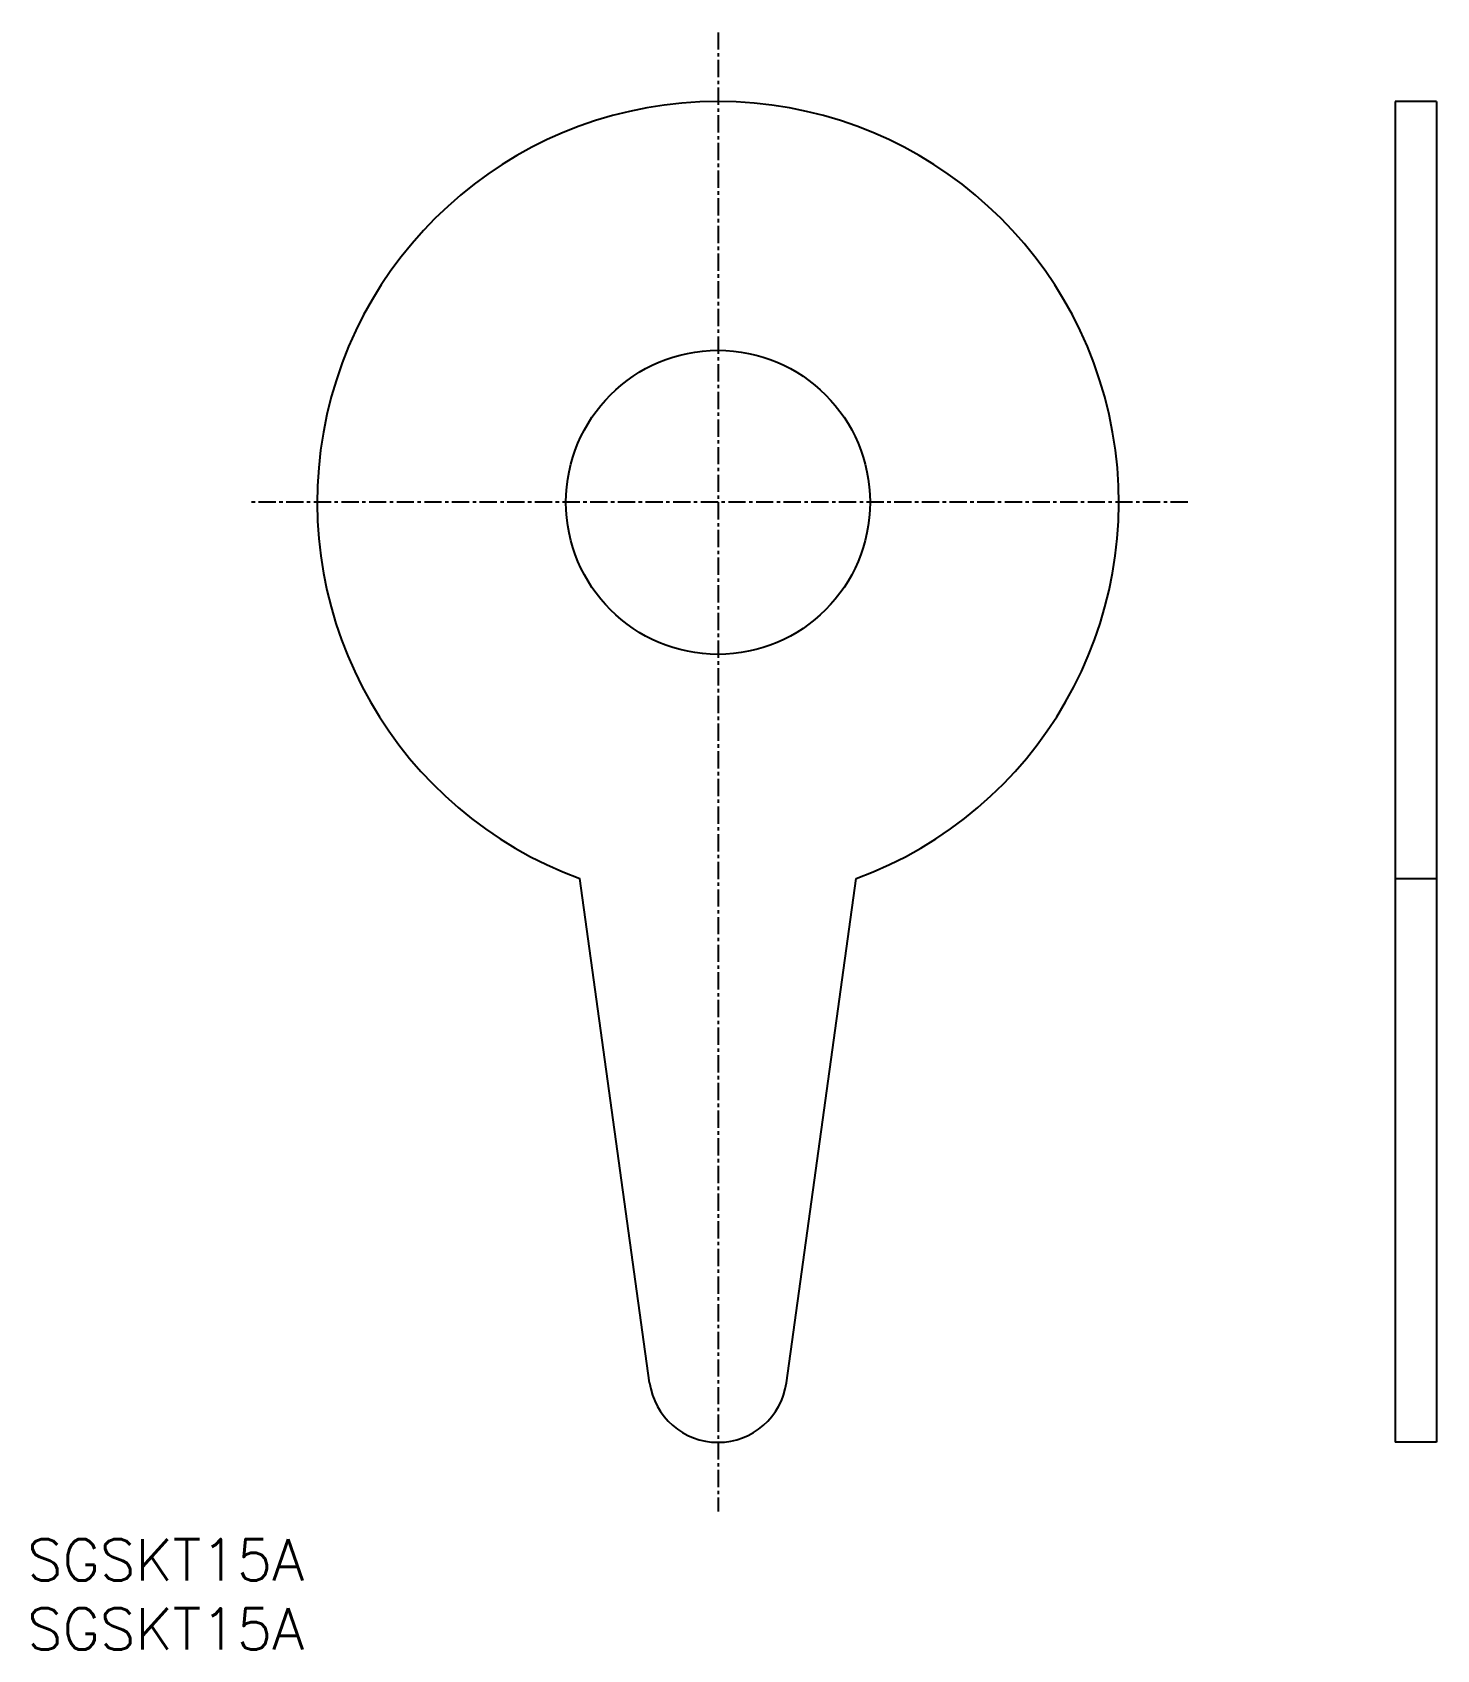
# Model space of a CAD drawing. Extents: x 0 to 102, y 0 to 117.
import ezdxf

# ---------------------------------------------------------------- set-up
doc = ezdxf.new("R2010")
doc.units = 0
doc.linetypes.add('CENTER', pattern=[2, 1.25, -0.25, 0.25, -0.25])
doc.layers.get('0').update_dxf_attribs({"linetype": 'CONTINUOUS'})
doc.layers.add('CENTER', color=1, linetype='CENTER')
doc.styles.get("Standard").update_dxf_attribs({"font": 'txt.shx'})

# ---------------------------------------------------------------- blocks, each defined once
blk = doc.blocks.new('*U4')
at = {"color": 7, "linetype": 'CONTINUOUS'}
blk.add_text('SGSKT15A', height=3, dxfattribs=at).set_placement((0, 0))
blk = doc.blocks.new('*U5')
at = {"color": 7, "linetype": 'CONTINUOUS'}
blk.add_text('SGSKT15A', height=3, dxfattribs=at).set_placement((0, 5))

msp = doc.modelspace()

# ---------------------------------------------------------------- linework, layer by layer
at = {"color": 7, "linetype": 'CONTINUOUS'}
for p, q in [((102, 112), (99, 112)), ((99, 112), (99, 15)), ((102, 112), (102, 15)), ((45.05, 19.31), (40, 55.78)), ((54.95, 19.31), (60, 55.78)), ((99, 55.78), (102, 55.78)), ((102, 15), (99, 15))]:
    msp.add_line(p, q, dxfattribs=at)
msp.add_circle((50, 83), 11, dxfattribs=at)
for centre, radius, start, end in [((50, 83), 29, 290.1713, 249.8287), ((50, 20), 5, 187.8806, 352.1194)]:
    msp.add_arc(centre, radius, start, end, dxfattribs=at)
at = {"layer": 'CENTER', "color": 1, "linetype": 'CENTER'}
for p, q in [((50, 117), (50, 10)), ((84, 83), (16, 83))]:
    msp.add_line(p, q, dxfattribs=at)

# ---------------------------------------------------------------- block references
at = {"color": 7, "linetype": 'CONTINUOUS'}
for name in ['*U5', '*U4']:
    msp.add_blockref(name, (0, 0), dxfattribs=at)

doc.saveas('drawing.dxf')
